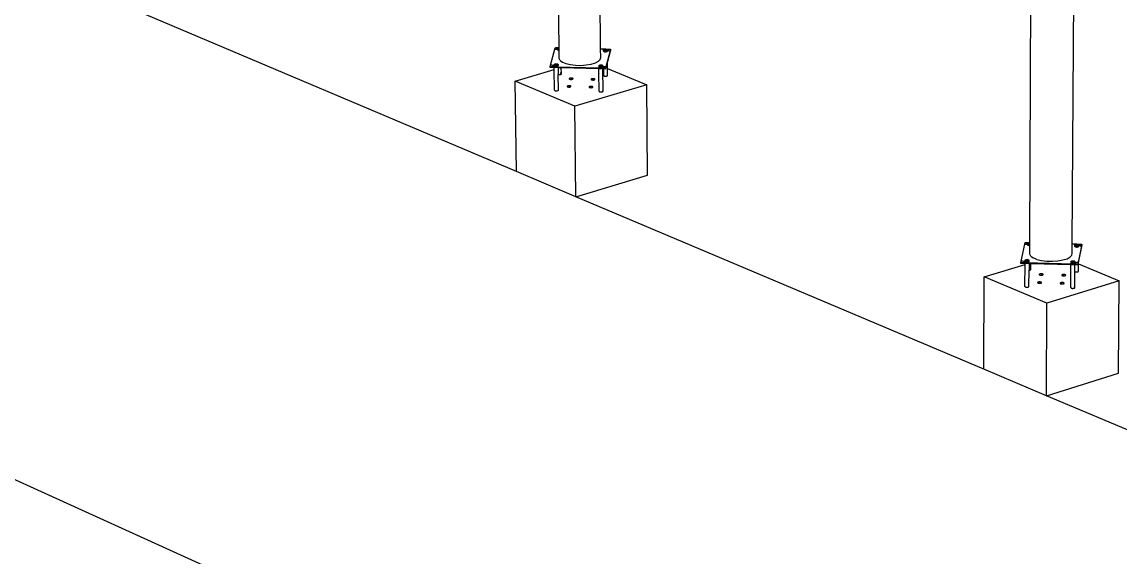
# Model space of a CAD drawing. Header units: inches. Extents: x -1925 to 2960, y -1726 to 1726.
# Drawn here: x -266.1 to 74.9, y 1279.5 to 1445.7 of the extents above; entities that cross this region are included whole.
import ezdxf

# ---------------------------------------------------------------- set-up
doc = ezdxf.new("R2010")
doc.units = ezdxf.units.IN
doc.header["$MEASUREMENT"] = 0

msp = doc.modelspace()

# ---------------------------------------------------------------- linework, layer by layer
for p, q in [((60.01, 1376.77), (62.25, 1726.03)), ((-99.32, 1437.76), (-101.79, 1672.62)), ((-86.43, 1437.36), (-88.58, 1672.09)), ((46.81, 1377.17), (48.06, 1626.5)), ((-112.58, 1399.24), (-232.94, 1450.18)), ((-101.94, 1432.29), (-100.61, 1437.22)), ((-100.61, 1437.22), (-100.47, 1437.75)), ((-100.61, 1437.22), (-100.21, 1437.23)), ((-100.47, 1437.75), (-99.61, 1437.73)), ((-100.47, 1437.75), (-99.82, 1437.48)), ((-100.21, 1437.23), (-99.86, 1437.27)), ((-99.84, 1437.24), (-99.88, 1437.19)), ((-99.86, 1437.21), (-99.88, 1437.18)), ((-99.88, 1437.18), (-99.87, 1437.12)), ((-99.87, 1437.12), (-99.83, 1437.07)), ((-99.86, 1437.58), (-99.83, 1437.63)), ((-99.86, 1437.52), (-99.86, 1437.58)), ((-99.86, 1437.27), (-99.86, 1437.58)), ((-99.81, 1437.47), (-99.86, 1437.52)), ((-99.86, 1437.27), (-99.83, 1437.27)), ((-99.86, 1437.21), (-99.86, 1437.27)), ((-99.86, 1437.18), (-99.82, 1437.24)), ((-99.85, 1437.23), (-99.86, 1437.21)), ((-99.86, 1437.18), (-99.86, 1437.21)), ((-99.85, 1437.13), (-99.86, 1437.18)), ((-99.77, 1437.28), (-99.85, 1437.23)), ((-99.81, 1437.08), (-99.85, 1437.13)), ((-99.77, 1437.29), (-99.84, 1437.24)), ((-99.83, 1437.63), (-99.76, 1437.68)), ((-99.83, 1437.27), (-99.74, 1437.29)), ((-99.83, 1437.07), (-99.74, 1437.03)), ((-99.82, 1437.24), (-99.75, 1437.28)), ((-99.73, 1437.43), (-99.81, 1437.47)), ((-99.73, 1437.04), (-99.81, 1437.08)), ((-99.73, 1437.3), (-99.77, 1437.29)), ((-99.74, 1437.29), (-99.77, 1437.28)), ((-99.76, 1437.68), (-99.65, 1437.71)), ((-99.75, 1437.28), (-99.73, 1437.29)), ((-99.74, 1437.29), (-99.73, 1437.3)), ((-99.73, 1437.3), (-99.74, 1437.29)), ((-99.74, 1437.03), (-99.63, 1436.99)), ((-99.62, 1437.39), (-99.73, 1437.43)), ((-99.73, 1437.04), (-99.62, 1437)), ((-99.65, 1437.71), (-99.61, 1437.73)), ((-99.63, 1436.99), (-99.49, 1436.96)), ((-99.49, 1437.37), (-99.62, 1437.39)), ((-99.53, 1437.36), (-99.62, 1437.34)), ((-99.62, 1437.32), (-99.5, 1437.35)), ((-99.62, 1437.33), (-99.52, 1437.35)), ((-99.53, 1437.35), (-99.62, 1437.33)), ((-99.48, 1436.98), (-99.62, 1437)), ((-99.61, 1437.73), (-99.53, 1437.74)), ((-99.6, 1437.39), (-99.53, 1437.36)), ((-99.53, 1437.74), (-99.38, 1437.76)), ((-99.45, 1437.37), (-99.53, 1437.36)), ((-99.53, 1437.36), (-99.53, 1437.36)), ((-99.53, 1437.36), (-99.51, 1437.35)), ((-99.52, 1437.35), (-99.53, 1437.35)), ((-99.52, 1437.35), (-99.51, 1437.35)), ((-99.51, 1437.35), (-99.47, 1437.36)), ((-99.51, 1437.35), (-99.5, 1437.35)), ((-99.5, 1437.35), (-99.47, 1437.36)), ((-99.45, 1437.37), (-99.49, 1437.37)), ((-99.49, 1436.96), (-99.34, 1436.95)), ((-99.33, 1436.97), (-99.48, 1436.98)), ((-99.47, 1437.36), (-99.45, 1437.37)), ((-99.47, 1437.36), (-99.42, 1437.36)), ((-99.42, 1437.36), (-99.45, 1437.37)), ((-99.34, 1437.36), (-99.42, 1437.36)), ((-99.38, 1437.76), (-99.32, 1437.76)), ((-99.31, 1437.36), (-99.34, 1437.36)), ((-99.34, 1436.95), (-99.33, 1436.97)), ((-99.33, 1436.97), (-99.31, 1437.05)), ((-99.31, 1436.97), (-99.33, 1436.97)), ((-99.33, 1436.96), (-99.31, 1436.96)), ((-99.31, 1437.36), (-99.32, 1437.76)), ((-99.31, 1437.05), (-99.31, 1437.36)), ((-99.31, 1436.97), (-99.31, 1437.05)), ((-99.28, 1434.33), (-99.31, 1436.97)), ((-86.43, 1437.36), (-84.84, 1437.32)), ((-86.4, 1434.62), (-86.43, 1437.36)), ((-85.49, 1436.68), (-85.51, 1436.65)), ((-85.49, 1437.04), (-85.46, 1437.1)), ((-85.49, 1436.99), (-85.49, 1437.04)), ((-85.49, 1436.68), (-85.49, 1437.04)), ((-85.44, 1436.94), (-85.49, 1436.99)), ((-85.47, 1436.71), (-85.49, 1436.68)), ((-85.49, 1436.65), (-85.45, 1436.7)), ((-85.49, 1436.65), (-85.49, 1436.68)), ((-85.48, 1436.6), (-85.49, 1436.65)), ((-85.44, 1436.55), (-85.48, 1436.6)), ((-85.4, 1436.75), (-85.47, 1436.71)), ((-85.46, 1437.1), (-85.39, 1437.14)), ((-85.45, 1436.7), (-85.38, 1436.75)), ((-85.36, 1436.9), (-85.44, 1436.94)), ((-85.36, 1436.5), (-85.44, 1436.55)), ((-85.29, 1436.8), (-85.4, 1436.75)), ((-85.39, 1437.14), (-85.28, 1437.18)), ((-85.38, 1436.75), (-85.28, 1436.79)), ((-85.25, 1436.86), (-85.36, 1436.9)), ((-85.24, 1436.47), (-85.36, 1436.5)), ((-85.25, 1436.81), (-85.29, 1436.8)), ((-85.28, 1437.18), (-85.16, 1437.21)), ((-85.28, 1436.79), (-85.25, 1436.8)), ((-85.11, 1436.84), (-85.25, 1436.86)), ((-85.24, 1436.47), (-85.11, 1436.44)), ((-85.16, 1437.21), (-85.01, 1437.23)), ((-85.08, 1436.83), (-85.11, 1436.84)), ((-85.11, 1436.82), (-85.04, 1436.83)), ((-85.08, 1436.83), (-85.11, 1436.83)), ((-84.96, 1436.43), (-85.11, 1436.44)), ((-85.04, 1436.83), (-85.08, 1436.83)), ((-84.97, 1436.83), (-85.04, 1436.83)), ((-85.01, 1437.23), (-84.86, 1437.23)), ((-84.81, 1436.83), (-84.97, 1436.83)), ((-84.96, 1436.43), (-84.81, 1436.44)), ((-84.96, 1436.43), (-84.81, 1436.43)), ((-84.86, 1437.23), (-84.83, 1437.23)), ((-84.84, 1437.32), (-84.83, 1437.23)), ((-84.84, 1437.32), (-83.33, 1437.28)), ((-84.83, 1437.23), (-84.71, 1437.22)), ((-84.78, 1436.83), (-84.81, 1436.83)), ((-84.46, 1436.77), (-84.81, 1436.66)), ((-84.81, 1436.43), (-84.66, 1436.45)), ((-84.66, 1436.45), (-84.81, 1436.44)), ((-84.74, 1436.84), (-84.78, 1436.83)), ((-84.78, 1436.83), (-84.71, 1436.83)), ((-83.47, 1436.75), (-84.76, 1431.81)), ((-84.7, 1436.83), (-84.74, 1436.84)), ((-84.67, 1436.84), (-84.74, 1436.84)), ((-84.71, 1437.22), (-84.58, 1437.19)), ((-84.71, 1436.83), (-84.57, 1436.8)), ((-84.56, 1436.81), (-84.7, 1436.83)), ((-84.54, 1436.87), (-84.67, 1436.84)), ((-84.54, 1436.48), (-84.66, 1436.45)), ((-84.66, 1436.45), (-84.52, 1436.48)), ((-84.58, 1437.19), (-84.47, 1437.16)), ((-84.57, 1436.8), (-84.46, 1436.77)), ((-84.45, 1436.77), (-84.56, 1436.81)), ((-84.44, 1436.91), (-84.54, 1436.87)), ((-84.43, 1436.52), (-84.54, 1436.48)), ((-84.52, 1436.48), (-84.42, 1436.52)), ((-84.47, 1437.16), (-84.38, 1437.11)), ((-84.46, 1436.77), (-84.38, 1436.72)), ((-84.45, 1436.77), (-84.46, 1436.77)), ((-84.36, 1436.73), (-84.45, 1436.77)), ((-84.43, 1436.92), (-84.44, 1436.91)), ((-84.37, 1436.96), (-84.43, 1436.92)), ((-84.43, 1436.92), (-84.33, 1436.88)), ((-84.36, 1436.57), (-84.43, 1436.52)), ((-84.42, 1436.52), (-84.34, 1436.57)), ((-84.38, 1437.11), (-84.34, 1437.06)), ((-84.38, 1436.72), (-84.34, 1436.67)), ((-84.33, 1437.01), (-84.37, 1436.96)), ((-84.33, 1436.69), (-84.36, 1436.73)), ((-84.33, 1436.62), (-84.36, 1436.57)), ((-84.34, 1437), (-83.35, 1437.29)), ((-84.34, 1437.06), (-84.33, 1437.01)), ((-84.34, 1436.67), (-84.33, 1436.62)), ((-84.34, 1436.57), (-84.31, 1436.62)), ((-84.33, 1436.88), (-84.33, 1437.01)), ((-84.33, 1436.88), (-84.2, 1436.84)), ((-84.33, 1436.69), (-84.33, 1436.88)), ((-84.32, 1436.67), (-84.33, 1436.69)), ((-84.33, 1436.62), (-84.33, 1436.69)), ((-84.31, 1436.62), (-84.32, 1436.67)), ((-83.46, 1436.56), (-84.28, 1433.44)), ((-84.2, 1436.84), (-83.85, 1436.78)), ((-83.85, 1436.78), (-83.47, 1436.75)), ((-83.38, 1437.09), (-83.47, 1436.75)), ((-83.46, 1436.56), (-83.47, 1436.75)), ((-83.33, 1437.09), (-83.46, 1436.56)), ((-83.33, 1437.28), (-83.38, 1437.09)), ((-83.38, 1437.09), (-83.33, 1437.09)), ((-83.33, 1437.09), (-83.33, 1437.28)), ((-102.08, 1431.76), (-101.94, 1432.29)), ((-102.08, 1431.76), (-100.91, 1432.1)), ((-101.55, 1432.26), (-101.94, 1432.29)), ((-101.2, 1432.19), (-101.55, 1432.26)), ((-100.91, 1432.1), (-101.2, 1432.19)), ((-100.7, 1431.98), (-100.91, 1432.1)), ((-100.77, 1432.21), (-100.81, 1432.15)), ((-100.79, 1432.18), (-100.81, 1432.15)), ((-100.81, 1432.15), (-100.8, 1432.09)), ((-100.8, 1432.09), (-100.76, 1432.04)), ((-100.79, 1432.54), (-100.76, 1432.6)), ((-100.78, 1432.49), (-100.79, 1432.54)), ((-100.79, 1432.18), (-100.79, 1432.54)), ((-100.79, 1432.15), (-100.75, 1432.2)), ((-100.77, 1432.2), (-100.79, 1432.18)), ((-100.79, 1432.15), (-100.79, 1432.18)), ((-100.78, 1432.1), (-100.79, 1432.15)), ((-100.74, 1432.44), (-100.78, 1432.49)), ((-100.74, 1432.05), (-100.78, 1432.1)), ((-100.7, 1432.26), (-100.77, 1432.21)), ((-100.7, 1432.25), (-100.77, 1432.2)), ((-100.76, 1432.6), (-100.69, 1432.64)), ((-100.76, 1432.04), (-100.67, 1431.99)), ((-100.75, 1432.2), (-100.68, 1432.25)), ((-100.66, 1432.4), (-100.74, 1432.44)), ((-100.65, 1432), (-100.74, 1432.05)), ((-100.59, 1432.3), (-100.7, 1432.26)), ((-100.59, 1432.29), (-100.7, 1432.25)), ((-100.58, 1431.85), (-100.7, 1431.98)), ((-100.69, 1432.64), (-100.58, 1432.68)), ((-100.68, 1432.25), (-100.58, 1432.29)), ((-100.67, 1431.99), (-100.56, 1431.96)), ((-100.55, 1432.36), (-100.66, 1432.4)), ((-100.54, 1431.97), (-100.65, 1432)), ((-100.46, 1432.33), (-100.59, 1432.3)), ((-100.46, 1432.32), (-100.59, 1432.29)), ((-100.58, 1432.68), (-100.45, 1432.71)), ((-100.58, 1432.29), (-100.45, 1432.32)), ((-100.56, 1431.96), (-100.42, 1431.93)), ((-100.41, 1432.34), (-100.55, 1432.36)), ((-100.41, 1431.94), (-100.54, 1431.97)), ((-100.45, 1432.33), (-100.46, 1432.33)), ((-100.45, 1432.32), (-100.46, 1432.32)), ((-100.45, 1432.71), (-100.31, 1432.73)), ((-100.41, 1432.33), (-100.45, 1432.33)), ((-100.44, 1432.32), (-100.45, 1432.32)), ((-100.41, 1432.32), (-100.44, 1432.32)), ((-100.26, 1432.33), (-100.41, 1432.34)), ((-100.31, 1432.73), (-100.16, 1432.73)), ((-100.15, 1432.33), (-100.26, 1432.33)), ((-100.26, 1431.93), (-100.21, 1432.13)), ((-100.15, 1432.33), (-100.21, 1432.13)), ((-99.76, 1432.27), (-100.21, 1432.14)), ((-99.63, 1432.11), (-100.21, 1432.13)), ((-100.16, 1432.73), (-100.01, 1432.72)), ((-100.11, 1432.33), (-100.15, 1432.33)), ((-100.07, 1432.33), (-100.11, 1432.33)), ((-99.96, 1431.95), (-100.11, 1431.94)), ((-99.97, 1432.34), (-100.07, 1432.33)), ((-100.07, 1432.33), (-100, 1432.33)), ((-100, 1432.33), (-100.03, 1432.34)), ((-100.01, 1432.72), (-99.87, 1432.7)), ((-100, 1432.33), (-99.87, 1432.3)), ((-99.86, 1432.31), (-100, 1432.33)), ((-99.84, 1432.37), (-99.97, 1432.34)), ((-99.83, 1431.98), (-99.96, 1431.95)), ((-99.96, 1431.94), (-99.82, 1431.97)), ((-99.95, 1431.95), (-99.82, 1431.98)), ((-99.87, 1432.7), (-99.76, 1432.66)), ((-99.87, 1432.3), (-99.76, 1432.27)), ((-99.74, 1432.27), (-99.86, 1432.31)), ((-99.73, 1432.41), (-99.84, 1432.37)), ((-99.73, 1432.02), (-99.83, 1431.98)), ((-99.82, 1431.98), (-99.71, 1432.02)), ((-99.82, 1431.97), (-99.72, 1432.01)), ((-99.76, 1432.66), (-99.68, 1432.62)), ((-99.76, 1432.27), (-99.68, 1432.22)), ((-99.75, 1432.27), (-99.76, 1432.27)), ((-99.74, 1432.27), (-99.75, 1432.27)), ((-99.66, 1432.23), (-99.74, 1432.27)), ((-99.66, 1432.46), (-99.73, 1432.41)), ((-99.66, 1432.07), (-99.73, 1432.02)), ((-99.72, 1432.01), (-99.64, 1432.06)), ((-99.71, 1432.02), (-99.64, 1432.07)), ((-99.68, 1432.62), (-99.63, 1432.57)), ((-99.68, 1432.22), (-99.63, 1432.17)), ((-99.63, 1432.51), (-99.66, 1432.46)), ((-99.61, 1432.17), (-99.66, 1432.23)), ((-99.63, 1432.11), (-99.66, 1432.07)), ((-99.64, 1432.06), (-99.61, 1432.11)), ((-99.64, 1432.07), (-99.61, 1432.11)), ((-99.63, 1432.57), (-99.63, 1432.51)), ((-99.63, 1432.12), (-99.63, 1432.51)), ((-99.63, 1432.17), (-99.63, 1432.12)), ((-99.63, 1432.12), (-99.63, 1432.11)), ((-99.63, 1432.11), (-99.61, 1432.11)), ((-99.6, 1432.12), (-99.61, 1432.17)), ((-99.61, 1432.11), (-99.61, 1432.12)), ((-99.61, 1432.12), (-99.6, 1432.12)), ((-98.98, 1433.75), (-99.28, 1434.33)), ((-98.98, 1433.75), (-98.26, 1433.23)), ((-98.26, 1433.23), (-97.17, 1432.79)), ((-97.17, 1432.79), (-95.78, 1432.46)), ((-95.78, 1432.46), (-94.19, 1432.27)), ((-94.19, 1432.27), (-92.51, 1432.23)), ((-92.51, 1432.23), (-90.86, 1432.34)), ((-90.86, 1432.34), (-89.33, 1432.6)), ((-89.33, 1432.6), (-88.05, 1432.99)), ((-88.05, 1432.99), (-87.1, 1433.48)), ((-87.1, 1433.48), (-86.53, 1434.04)), ((-86.92, 1432.19), (-86.89, 1432.24)), ((-86.92, 1431.8), (-86.92, 1432.19)), ((-86.91, 1432.14), (-86.92, 1432.19)), ((-86.87, 1432.09), (-86.91, 1432.14)), ((-86.89, 1432.24), (-86.82, 1432.29)), ((-86.79, 1432.04), (-86.87, 1432.09)), ((-86.82, 1432.29), (-86.71, 1432.33)), ((-86.68, 1432.01), (-86.79, 1432.04)), ((-86.71, 1432.33), (-86.58, 1432.36)), ((-86.54, 1431.98), (-86.68, 1432.01)), ((-86.68, 1431.94), (-86.58, 1431.97)), ((-86.59, 1431.97), (-86.68, 1431.95)), ((-86.58, 1431.97), (-86.59, 1431.97)), ((-86.58, 1432.36), (-86.44, 1432.38)), ((-86.54, 1431.98), (-86.58, 1431.97)), ((-86.57, 1431.97), (-86.58, 1431.97)), ((-86.54, 1431.97), (-86.57, 1431.97)), ((-86.48, 1431.98), (-86.54, 1431.98)), ((-86.53, 1434.04), (-86.4, 1434.62)), ((-86.44, 1431.99), (-86.52, 1431.98)), ((-86.44, 1431.98), (-86.48, 1431.98)), ((-86.39, 1431.97), (-86.48, 1431.98)), ((-86.44, 1432.38), (-86.29, 1432.38)), ((-86.44, 1431.98), (-86.28, 1431.99)), ((-86.28, 1431.99), (-86.44, 1431.99)), ((-86.24, 1431.97), (-86.39, 1431.97)), ((-86.29, 1432.38), (-86.14, 1432.37)), ((-86.14, 1431.99), (-86.29, 1432)), ((-86.2, 1431.98), (-86.28, 1431.99)), ((-86.16, 1431.98), (-86.28, 1431.99)), ((-86.2, 1431.98), (-86.24, 1431.97)), ((-86.13, 1431.99), (-86.2, 1431.98)), ((-86.14, 1432.37), (-86, 1432.34)), ((-86.13, 1431.99), (-86.14, 1431.99)), ((-86.1, 1431.99), (-86.13, 1431.99)), ((-85.97, 1432.02), (-86.1, 1431.99)), ((-86, 1432.34), (-85.89, 1432.31)), ((-85.86, 1432.06), (-85.97, 1432.02)), ((-85.88, 1431.93), (-85.97, 1431.95)), ((-85.89, 1432.31), (-85.81, 1432.26)), ((-85.79, 1432.11), (-85.86, 1432.06)), ((-85.81, 1432.26), (-85.76, 1432.21)), ((-85.76, 1432.16), (-85.79, 1432.11)), ((-85.76, 1432.21), (-85.76, 1432.16)), ((-85.76, 1431.83), (-85.76, 1432.16)), ((-84.28, 1433.44), (-84.76, 1431.62)), ((-84.26, 1431.28), (-84.28, 1433.44)), ((-112.91, 1427.34), (-100.8, 1430.91)), ((-100.56, 1431.71), (-102.08, 1431.76)), ((-102.08, 1431.57), (-102.08, 1431.76)), ((-100.8, 1431.53), (-102.08, 1431.57)), ((-100.56, 1431.52), (-100.8, 1431.53)), ((-100.8, 1430.91), (-100.8, 1431.53)), ((-100.8, 1430.91), (-100.79, 1430.92)), ((-100.73, 1424.54), (-100.8, 1430.91)), ((-100.56, 1431.71), (-100.58, 1431.85)), ((-100.56, 1431.52), (-100.56, 1431.71)), ((-86.41, 1431.32), (-100.56, 1431.71)), ((-99.6, 1431.5), (-100.56, 1431.52)), ((-100.42, 1431.93), (-100.26, 1431.92)), ((-100.41, 1431.94), (-100.26, 1431.93)), ((-100.11, 1431.94), (-100.26, 1431.93)), ((-100.26, 1431.93), (-100.1, 1431.93)), ((-100.26, 1431.92), (-100.11, 1431.92)), ((-100.11, 1431.92), (-99.96, 1431.94)), ((-100.1, 1431.93), (-99.95, 1431.95)), ((-98.89, 1431.48), (-99.6, 1431.5)), ((-99.6, 1431.5), (-99.58, 1429.41)), ((-99.58, 1429.41), (-99.55, 1429.4)), ((-99.53, 1424.51), (-99.58, 1429.41)), ((-99.55, 1429.4), (-99.41, 1429.37)), ((-99.41, 1429.37), (-99.26, 1429.36)), ((-99.26, 1429.36), (-99.1, 1429.37)), ((-99.1, 1429.37), (-98.95, 1429.38)), ((-98.97, 1431.45), (-98.89, 1431.48)), ((-98.85, 1429.75), (-98.95, 1429.76)), ((-98.95, 1429.38), (-98.82, 1429.41)), ((-98.62, 1431.47), (-98.89, 1431.48)), ((-98.82, 1429.74), (-98.85, 1429.75)), ((-98.82, 1429.41), (-98.71, 1429.45)), ((-98.71, 1429.45), (-98.64, 1429.5)), ((-98.64, 1429.5), (-98.6, 1429.56)), ((-98.6, 1429.56), (-98.62, 1431.47)), ((-86.94, 1431.15), (-98.62, 1431.47)), ((-86.95, 1431.81), (-86.94, 1431.75)), ((-86.91, 1431.84), (-86.94, 1431.8)), ((-86.94, 1431.75), (-86.89, 1431.7)), ((-86.93, 1429.85), (-86.94, 1431.15)), ((-86.41, 1431.13), (-86.94, 1431.15)), ((-86.92, 1429.86), (-86.93, 1429.85)), ((-86.88, 1424.2), (-86.93, 1429.85)), ((-86.92, 1431.8), (-86.91, 1431.81)), ((-86.91, 1431.75), (-86.92, 1431.8)), ((-86.87, 1431.69), (-86.91, 1431.75)), ((-86.89, 1431.7), (-86.81, 1431.65)), ((-86.87, 1431.86), (-86.81, 1431.9)), ((-86.83, 1431.9), (-86.87, 1431.88)), ((-86.78, 1431.65), (-86.87, 1431.69)), ((-86.79, 1431.92), (-86.83, 1431.9)), ((-86.81, 1431.9), (-86.79, 1431.91)), ((-86.81, 1431.65), (-86.69, 1431.62)), ((-86.78, 1431.65), (-86.67, 1431.61)), ((-86.69, 1431.62), (-86.55, 1431.59)), ((-86.54, 1431.59), (-86.67, 1431.61)), ((-86.55, 1431.59), (-86.4, 1431.58)), ((-86.54, 1431.59), (-86.39, 1431.58)), ((-86.32, 1431.46), (-86.41, 1431.32)), ((-86.41, 1431.13), (-86.41, 1431.32)), ((-84.9, 1431.28), (-86.41, 1431.32)), ((-85.74, 1431.12), (-86.41, 1431.13)), ((-86.4, 1431.58), (-86.39, 1431.58)), ((-86.39, 1431.58), (-86.24, 1431.58)), ((-86.39, 1431.57), (-86.23, 1431.57)), ((-86.14, 1431.58), (-86.32, 1431.46)), ((-86.11, 1431.6), (-86.24, 1431.58)), ((-86.23, 1431.57), (-86.08, 1431.59)), ((-86.11, 1431.6), (-86.14, 1431.58)), ((-86.11, 1431.6), (-86.09, 1431.6)), ((-86.09, 1431.6), (-85.96, 1431.63)), ((-86.08, 1431.59), (-85.95, 1431.62)), ((-85.87, 1431.92), (-85.97, 1431.95)), ((-85.97, 1431.94), (-85.89, 1431.91)), ((-85.89, 1431.91), (-85.97, 1431.89)), ((-85.76, 1431.76), (-85.96, 1431.76)), ((-85.87, 1431.69), (-85.96, 1431.65)), ((-85.86, 1431.67), (-85.96, 1431.63)), ((-85.95, 1431.62), (-85.84, 1431.66)), ((-85.88, 1431.92), (-85.89, 1431.91)), ((-85.89, 1431.91), (-85.81, 1431.87)), ((-85.8, 1431.88), (-85.88, 1431.93)), ((-85.87, 1431.92), (-85.88, 1431.92)), ((-85.79, 1431.88), (-85.87, 1431.92)), ((-85.81, 1431.7), (-85.87, 1431.69)), ((-85.84, 1431.68), (-85.87, 1431.69)), ((-85.86, 1431.67), (-85.81, 1431.7)), ((-85.86, 1431.67), (-85.85, 1431.67)), ((-85.85, 1431.67), (-85.8, 1431.7)), ((-85.84, 1431.68), (-85.84, 1431.68)), ((-85.83, 1431.67), (-85.84, 1431.68)), ((-85.84, 1431.66), (-85.83, 1431.67)), ((-85.83, 1431.67), (-85.77, 1431.71)), ((-84.9, 1431.28), (-85.83, 1431.67)), ((-85.81, 1431.87), (-85.76, 1431.82)), ((-85.79, 1431.71), (-85.81, 1431.7)), ((-85.8, 1431.7), (-85.81, 1431.7)), ((-85.8, 1431.88), (-85.76, 1431.83)), ((-85.53, 1431.76), (-85.8, 1431.7)), ((-85.8, 1431.7), (-85.78, 1431.72)), ((-85.79, 1431.87), (-85.79, 1431.88)), ((-85.74, 1431.82), (-85.79, 1431.87)), ((-85.76, 1431.76), (-85.79, 1431.71)), ((-85.78, 1431.72), (-85.74, 1431.77)), ((-85.77, 1431.71), (-85.74, 1431.76)), ((-85.75, 1431.83), (-85.76, 1431.83)), ((-85.76, 1431.77), (-85.76, 1431.83)), ((-85.76, 1431.82), (-85.76, 1431.77)), ((-85.76, 1431.77), (-85.76, 1431.76)), ((-85.74, 1431.77), (-85.75, 1431.83)), ((-85.73, 1431.77), (-85.74, 1431.82)), ((-85.74, 1431.76), (-85.73, 1431.77)), ((-85.74, 1431.76), (-85.74, 1431.76)), ((-85.67, 1424.17), (-85.74, 1431.12)), ((-85.46, 1431.11), (-85.74, 1431.12)), ((-85.16, 1431.81), (-85.53, 1431.76)), ((-85.44, 1429.06), (-85.46, 1431.11)), ((-84.9, 1431.09), (-85.46, 1431.11)), ((-85.43, 1429.07), (-85.44, 1429.06)), ((-85.44, 1429.06), (-85.43, 1429.01)), ((-85.39, 1428.95), (-85.43, 1429.01)), ((-85.39, 1428.95), (-85.3, 1428.91)), ((-85.3, 1428.91), (-85.19, 1428.87)), ((-85.19, 1428.87), (-85.05, 1428.85)), ((-84.76, 1431.81), (-85.16, 1431.81)), ((-85.05, 1428.85), (-84.9, 1428.84)), ((-84.76, 1431.81), (-84.9, 1431.28)), ((-84.76, 1431.62), (-84.9, 1431.09)), ((-84.9, 1431.09), (-84.9, 1431.28)), ((-84.9, 1428.84), (-84.74, 1428.84)), ((-84.76, 1431.62), (-84.76, 1431.81)), ((-84.74, 1428.84), (-84.59, 1428.86)), ((-84.59, 1428.86), (-84.46, 1428.89)), ((-84.46, 1428.89), (-84.35, 1428.93)), ((-84.35, 1428.93), (-84.28, 1428.98)), ((-84.28, 1428.98), (-84.24, 1429.03)), ((-84.26, 1431.28), (-72.08, 1426.22)), ((-84.24, 1429.03), (-84.26, 1431.28)), ((-112.58, 1399.24), (-112.91, 1427.34)), ((-94.4, 1419.6), (-112.91, 1427.34)), ((-96.79, 1425.75), (-96.82, 1425.7)), ((-96.82, 1425.7), (-96.82, 1425.64)), ((-96.82, 1425.64), (-96.77, 1425.59)), ((-96.71, 1425.8), (-96.79, 1425.75)), ((-96.77, 1425.59), (-96.69, 1425.54)), ((-96.61, 1425.84), (-96.71, 1425.8)), ((-96.69, 1425.54), (-96.57, 1425.51)), ((-96.47, 1425.87), (-96.61, 1425.84)), ((-96.57, 1425.51), (-96.43, 1425.48)), ((-96.32, 1425.89), (-96.47, 1425.87)), ((-96.43, 1425.48), (-96.28, 1425.47)), ((-96.17, 1425.89), (-96.32, 1425.89)), ((-96.28, 1425.47), (-96.12, 1425.47)), ((-96.22, 1425.68), (-95.76, 1425.82)), ((-96.15, 1428.14), (-96.19, 1428.08)), ((-96.19, 1428.08), (-96.18, 1428.03)), ((-96.18, 1428.03), (-96.13, 1427.98)), ((-96.01, 1425.88), (-96.17, 1425.89)), ((-96.08, 1428.19), (-96.15, 1428.14)), ((-96.13, 1427.98), (-96.05, 1427.93)), ((-96.12, 1425.47), (-95.97, 1425.49)), ((-95.97, 1428.23), (-96.08, 1428.19)), ((-96.05, 1427.93), (-95.94, 1427.89)), ((-95.87, 1425.86), (-96.01, 1425.88)), ((-95.84, 1428.26), (-95.97, 1428.23)), ((-95.97, 1425.49), (-95.84, 1425.52)), ((-95.94, 1427.89), (-95.8, 1427.87)), ((-95.76, 1425.82), (-95.87, 1425.86)), ((-95.69, 1428.27), (-95.84, 1428.26)), ((-95.84, 1425.52), (-95.73, 1425.56)), ((-95.8, 1427.87), (-95.64, 1427.86)), ((-95.67, 1425.77), (-95.76, 1425.82)), ((-95.73, 1425.56), (-95.66, 1425.61)), ((-95.53, 1428.28), (-95.69, 1428.27)), ((-95.63, 1425.72), (-95.67, 1425.77)), ((-95.66, 1425.61), (-95.62, 1425.67)), ((-95.64, 1427.86), (-95.49, 1427.86)), ((-95.62, 1425.67), (-95.63, 1425.72)), ((-95.59, 1428.07), (-95.2, 1427.91)), ((-95.38, 1428.27), (-95.53, 1428.28)), ((-95.49, 1427.86), (-95.34, 1427.88)), ((-95.24, 1428.24), (-95.38, 1428.27)), ((-95.34, 1427.88), (-95.2, 1427.91)), ((-95.12, 1428.2), (-95.24, 1428.24)), ((-95.2, 1427.91), (-95.1, 1427.95)), ((-95.04, 1428.16), (-95.12, 1428.2)), ((-95.1, 1427.95), (-95.02, 1428)), ((-94.99, 1428.11), (-95.04, 1428.16)), ((-95.02, 1428), (-94.99, 1428.05)), ((-94.99, 1428.05), (-94.99, 1428.11)), ((-72.08, 1426.22), (-94.4, 1419.6)), ((-89.98, 1425.56), (-90.01, 1425.51)), ((-90.01, 1425.51), (-90.01, 1425.46)), ((-90.01, 1425.46), (-89.96, 1425.4)), ((-89.9, 1425.61), (-89.98, 1425.56)), ((-89.96, 1425.4), (-89.88, 1425.36)), ((-89.8, 1425.65), (-89.9, 1425.61)), ((-89.88, 1425.36), (-89.76, 1425.32)), ((-89.66, 1425.68), (-89.8, 1425.65)), ((-89.8, 1425.65), (-89.41, 1425.49)), ((-89.76, 1425.32), (-89.62, 1425.3)), ((-89.51, 1425.7), (-89.66, 1425.68)), ((-89.62, 1425.3), (-89.47, 1425.28)), ((-89.36, 1425.7), (-89.51, 1425.7)), ((-89.47, 1425.28), (-89.31, 1425.29)), ((-89.35, 1427.95), (-89.38, 1427.9)), ((-89.38, 1427.9), (-89.38, 1427.84)), ((-89.38, 1427.84), (-89.33, 1427.79)), ((-89.2, 1425.69), (-89.36, 1425.7)), ((-89.28, 1428), (-89.35, 1427.95)), ((-89.33, 1427.79), (-89.25, 1427.74)), ((-89.31, 1425.29), (-89.16, 1425.3)), ((-89.17, 1428.04), (-89.28, 1428)), ((-89.25, 1427.74), (-88.79, 1427.88)), ((-89.25, 1427.74), (-89.13, 1427.71)), ((-89.06, 1425.67), (-89.2, 1425.69)), ((-89.04, 1428.07), (-89.17, 1428.04)), ((-89.16, 1425.3), (-89.03, 1425.33)), ((-89.13, 1427.71), (-88.99, 1427.68)), ((-88.95, 1425.63), (-89.06, 1425.67)), ((-88.89, 1428.09), (-89.04, 1428.07)), ((-89.03, 1425.33), (-88.92, 1425.37)), ((-88.99, 1427.68), (-88.84, 1427.67)), ((-88.86, 1425.59), (-88.95, 1425.63)), ((-88.92, 1425.37), (-88.85, 1425.42)), ((-88.73, 1428.09), (-88.89, 1428.09)), ((-88.82, 1425.53), (-88.86, 1425.59)), ((-88.85, 1425.42), (-88.81, 1425.48)), ((-88.84, 1427.67), (-88.68, 1427.67)), ((-88.81, 1425.48), (-88.82, 1425.53)), ((-88.58, 1428.08), (-88.73, 1428.09)), ((-88.68, 1427.67), (-88.53, 1427.69)), ((-88.44, 1428.05), (-88.58, 1428.08)), ((-88.53, 1427.69), (-88.4, 1427.72)), ((-88.32, 1428.02), (-88.44, 1428.05)), ((-88.4, 1427.72), (-88.29, 1427.76)), ((-88.24, 1427.97), (-88.32, 1428.02)), ((-88.29, 1427.76), (-88.22, 1427.81)), ((-88.19, 1427.92), (-88.24, 1427.97)), ((-88.22, 1427.81), (-88.19, 1427.86)), ((-88.19, 1427.86), (-88.19, 1427.92)), ((-71.87, 1398.11), (-72.08, 1426.22)), ((-100.72, 1424.55), (-100.73, 1424.54)), ((-100.73, 1424.54), (-100.72, 1424.49)), ((-100.67, 1424.44), (-100.72, 1424.49)), ((-100.67, 1424.44), (-100.59, 1424.39)), ((-100.59, 1424.39), (-100.48, 1424.35)), ((-100.48, 1424.35), (-100.34, 1424.33)), ((-100.34, 1424.33), (-100.18, 1424.32)), ((-100.18, 1424.32), (-100.03, 1424.32)), ((-100.03, 1424.32), (-99.88, 1424.34)), ((-99.88, 1424.34), (-99.74, 1424.37)), ((-99.74, 1424.37), (-99.63, 1424.41)), ((-99.63, 1424.41), (-99.56, 1424.46)), ((-99.56, 1424.46), (-99.53, 1424.51)), ((-86.87, 1424.21), (-86.88, 1424.2)), ((-86.88, 1424.2), (-86.87, 1424.15)), ((-86.82, 1424.1), (-86.87, 1424.15)), ((-86.82, 1424.1), (-86.74, 1424.05)), ((-86.74, 1424.05), (-86.62, 1424.01)), ((-86.62, 1424.01), (-86.48, 1423.99)), ((-86.48, 1423.99), (-86.33, 1423.98)), ((-86.33, 1423.98), (-86.17, 1423.98)), ((-86.17, 1423.98), (-86.02, 1424)), ((-86.02, 1424), (-85.89, 1424.03)), ((-85.89, 1424.03), (-85.84, 1424.05)), ((-85.84, 1424.05), (-85.78, 1424.07)), ((-85.73, 1424.28), (-85.78, 1424.31)), ((-85.78, 1424.07), (-85.71, 1424.12)), ((-85.71, 1424.26), (-85.73, 1424.28)), ((-85.71, 1424.12), (-85.67, 1424.17)), ((-94.12, 1391.43), (-94.4, 1419.6)), ((-111.94, 1232.59), (-488.47, 1403.2)), ((-94.12, 1391.43), (-112.58, 1399.24)), ((-94.12, 1391.43), (-71.87, 1398.11)), ((32.55, 1337.83), (-94.12, 1391.43)), ((44.2, 1371.43), (45.25, 1376.63)), ((45.25, 1376.63), (45.36, 1377.18)), ((45.25, 1376.63), (45.65, 1376.64)), ((45.36, 1377.18), (46.32, 1377.16)), ((45.36, 1377.18), (46.07, 1376.89)), ((45.65, 1376.64), (46.02, 1376.68)), ((46.03, 1376.65), (46, 1376.59)), ((46.02, 1376.62), (46, 1376.58)), ((46, 1376.58), (46.01, 1376.53)), ((46.01, 1376.53), (46.06, 1376.47)), ((46.02, 1376.99), (46.05, 1377.04)), ((46.03, 1376.93), (46.02, 1376.99)), ((46.02, 1376.68), (46.02, 1376.99)), ((46.02, 1376.68), (46.04, 1376.68)), ((46.02, 1376.62), (46.02, 1376.68)), ((46.02, 1376.59), (46.05, 1376.64)), ((46.03, 1376.64), (46.02, 1376.62)), ((46.02, 1376.59), (46.02, 1376.62)), ((46.03, 1376.53), (46.02, 1376.59)), ((46.08, 1376.88), (46.03, 1376.93)), ((46.1, 1376.7), (46.03, 1376.65)), ((46.1, 1376.69), (46.03, 1376.64)), ((46.08, 1376.48), (46.03, 1376.53)), ((46.04, 1376.68), (46.13, 1376.7)), ((46.05, 1377.04), (46.12, 1377.09)), ((46.05, 1376.64), (46.12, 1376.69)), ((46.06, 1376.47), (46.15, 1376.42)), ((46.17, 1376.83), (46.08, 1376.88)), ((46.16, 1376.43), (46.08, 1376.48)), ((46.17, 1376.72), (46.1, 1376.7)), ((46.13, 1376.7), (46.1, 1376.69)), ((46.12, 1377.09), (46.23, 1377.14)), ((46.12, 1376.69), (46.17, 1376.71)), ((46.17, 1376.72), (46.13, 1376.7)), ((46.13, 1376.7), (46.17, 1376.71)), ((46.15, 1376.42), (46.27, 1376.38)), ((46.16, 1376.43), (46.28, 1376.4)), ((46.28, 1376.8), (46.17, 1376.83)), ((46.23, 1377.14), (46.32, 1377.16)), ((46.27, 1376.38), (46.41, 1376.36)), ((46.41, 1376.77), (46.28, 1376.8)), ((46.28, 1376.75), (46.35, 1376.77)), ((46.34, 1376.77), (46.28, 1376.75)), ((46.35, 1376.77), (46.28, 1376.76)), ((46.28, 1376.74), (46.38, 1376.76)), ((46.42, 1376.37), (46.28, 1376.4)), ((46.3, 1376.79), (46.35, 1376.77)), ((46.32, 1377.16), (46.36, 1377.17)), ((46.35, 1376.77), (46.34, 1376.77)), ((46.39, 1376.78), (46.35, 1376.77)), ((46.35, 1376.77), (46.36, 1376.77)), ((46.35, 1376.77), (46.35, 1376.77)), ((46.35, 1376.77), (46.36, 1376.77)), ((46.36, 1377.17), (46.5, 1377.18)), ((46.36, 1376.77), (46.41, 1376.77)), ((46.36, 1376.77), (46.37, 1376.76)), ((46.38, 1376.76), (46.41, 1376.77)), ((46.41, 1376.77), (46.41, 1376.77)), ((46.41, 1376.77), (46.42, 1376.77)), ((46.41, 1376.36), (46.57, 1376.35)), ((46.57, 1376.76), (46.42, 1376.77)), ((46.57, 1376.36), (46.42, 1376.37)), ((46.5, 1377.18), (46.66, 1377.19)), ((46.73, 1376.76), (46.57, 1376.76)), ((46.57, 1376.36), (46.61, 1376.57)), ((46.73, 1376.36), (46.57, 1376.36)), ((46.57, 1376.35), (46.57, 1376.36)), ((46.57, 1376.35), (46.73, 1376.36)), ((46.61, 1376.57), (46.81, 1376.56)), ((46.81, 1376.63), (46.62, 1376.57)), ((46.66, 1377.19), (46.81, 1377.17)), ((46.81, 1376.77), (46.73, 1376.76)), ((46.81, 1376.37), (46.73, 1376.36)), ((46.73, 1376.36), (46.81, 1376.36)), ((46.8, 1373.58), (46.81, 1376.37)), ((46.81, 1377.17), (46.81, 1377.17)), ((46.81, 1376.77), (46.81, 1377.17)), ((46.81, 1376.56), (46.81, 1376.77)), ((46.81, 1376.37), (46.81, 1376.56)), ((60, 1373.89), (60.01, 1376.77)), ((60.01, 1376.77), (61.42, 1376.73)), ((60.8, 1376.07), (60.78, 1376.03)), ((60.8, 1376.43), (60.83, 1376.48)), ((60.81, 1376.37), (60.8, 1376.43)), ((60.8, 1376.07), (60.8, 1376.43)), ((60.81, 1376.09), (60.8, 1376.07)), ((60.8, 1376.03), (60.83, 1376.08)), ((60.8, 1376.03), (60.8, 1376.07)), ((60.81, 1375.97), (60.8, 1376.03)), ((60.86, 1376.32), (60.81, 1376.37)), ((60.88, 1376.14), (60.81, 1376.09)), ((60.86, 1375.92), (60.81, 1375.97)), ((60.83, 1376.48), (60.9, 1376.53)), ((60.83, 1376.08), (60.9, 1376.13)), ((60.95, 1376.27), (60.86, 1376.32)), ((60.95, 1375.87), (60.86, 1375.92)), ((60.99, 1376.18), (60.88, 1376.14)), ((60.9, 1376.53), (61.01, 1376.57)), ((60.9, 1376.13), (61, 1376.17)), ((61.07, 1376.24), (60.95, 1376.27)), ((61.06, 1375.84), (60.95, 1375.87)), ((61.07, 1376.2), (60.99, 1376.18)), ((61, 1376.17), (61.07, 1376.19)), ((61.01, 1376.57), (61.14, 1376.6)), ((61.06, 1375.84), (61.2, 1375.81)), ((61.2, 1376.21), (61.07, 1376.24)), ((61.14, 1376.6), (61.28, 1376.62)), ((61.36, 1376.2), (61.2, 1376.21)), ((61.36, 1375.8), (61.2, 1375.81)), ((61.28, 1376.62), (61.44, 1376.62)), ((61.35, 1375.79), (61.51, 1375.79)), ((61.51, 1376.2), (61.36, 1376.2)), ((61.36, 1375.8), (61.51, 1375.8)), ((61.42, 1376.73), (61.44, 1376.62)), ((61.42, 1376.73), (62.98, 1376.69)), ((61.44, 1376.62), (61.44, 1376.62)), ((61.44, 1376.62), (61.59, 1376.61)), ((61.6, 1376.21), (61.51, 1376.2)), ((61.85, 1376.15), (61.51, 1376.05)), ((61.66, 1375.82), (61.51, 1375.8)), ((61.51, 1375.79), (61.67, 1375.81)), ((61.59, 1376.61), (61.73, 1376.59)), ((61.6, 1376.21), (61.73, 1376.19)), ((61.63, 1376.21), (61.6, 1376.21)), ((61.66, 1376.22), (61.63, 1376.21)), ((61.74, 1376.19), (61.63, 1376.21)), ((61.79, 1376.25), (61.66, 1376.22)), ((61.79, 1375.85), (61.66, 1375.82)), ((61.67, 1375.81), (61.8, 1375.84)), ((61.73, 1376.59), (61.85, 1376.55)), ((61.73, 1376.19), (61.85, 1376.15)), ((61.86, 1376.16), (61.74, 1376.19)), ((61.89, 1376.29), (61.79, 1376.25)), ((61.89, 1375.89), (61.79, 1375.85)), ((61.8, 1375.84), (61.91, 1375.89)), ((61.85, 1376.55), (61.94, 1376.5)), ((61.86, 1376.16), (61.85, 1376.15)), ((61.85, 1376.15), (61.93, 1376.1)), ((61.95, 1376.11), (61.86, 1376.16)), ((62.87, 1376.13), (61.86, 1370.93)), ((61.9, 1376.3), (61.89, 1376.29)), ((61.96, 1375.94), (61.89, 1375.89)), ((61.96, 1376.34), (61.9, 1376.3)), ((61.9, 1376.3), (61.99, 1376.27)), ((61.91, 1375.89), (61.98, 1375.94)), ((61.93, 1376.1), (61.98, 1376.05)), ((61.94, 1376.5), (61.99, 1376.45)), ((61.99, 1376.06), (61.95, 1376.11)), ((61.99, 1376.39), (61.96, 1376.34)), ((61.99, 1375.99), (61.96, 1375.94)), ((61.98, 1376.05), (61.99, 1375.99)), ((61.98, 1375.94), (62.01, 1375.99)), ((62.87, 1375.94), (61.98, 1371.36)), ((61.99, 1376.4), (62.95, 1376.7)), ((61.99, 1376.45), (61.99, 1376.39)), ((61.99, 1376.27), (61.99, 1376.39)), ((61.99, 1376.27), (62.11, 1376.23)), ((61.99, 1376.06), (61.99, 1376.27)), ((62, 1376.05), (61.99, 1376.06)), ((61.99, 1375.99), (61.99, 1376.06)), ((62.01, 1375.99), (62, 1376.05)), ((62.11, 1376.23), (62.47, 1376.16)), ((62.47, 1376.16), (62.87, 1376.13)), ((62.98, 1376.5), (62.87, 1375.94)), ((62.94, 1376.5), (62.87, 1376.13)), ((62.87, 1375.94), (62.87, 1376.13)), ((62.98, 1376.69), (62.94, 1376.5)), ((62.94, 1376.5), (62.98, 1376.5)), ((62.98, 1376.5), (62.98, 1376.69)), ((44.09, 1370.87), (44.2, 1371.43)), ((44.09, 1370.87), (45.27, 1371.23)), ((45.65, 1370.83), (44.09, 1370.87)), ((44.09, 1370.68), (44.09, 1370.87)), ((45.37, 1370.64), (44.09, 1370.68)), ((44.6, 1371.4), (44.2, 1371.43)), ((44.97, 1371.33), (44.6, 1371.4)), ((45.27, 1371.24), (44.97, 1371.33)), ((45.5, 1371.11), (45.27, 1371.24)), ((45.4, 1371.35), (45.37, 1371.29)), ((45.39, 1371.32), (45.37, 1371.28)), ((45.37, 1371.28), (45.38, 1371.23)), ((45.65, 1370.63), (45.37, 1370.64)), ((45.37, 1370.4), (45.37, 1370.64)), ((45.38, 1371.23), (45.43, 1371.17)), ((45.39, 1371.32), (45.4, 1371.69)), ((45.39, 1371.29), (45.42, 1371.34)), ((45.4, 1371.34), (45.39, 1371.32)), ((45.39, 1371.29), (45.39, 1371.32)), ((45.4, 1371.23), (45.39, 1371.29)), ((45.4, 1371.69), (45.43, 1371.74)), ((45.4, 1371.63), (45.4, 1371.69)), ((45.45, 1371.58), (45.4, 1371.63)), ((45.48, 1371.4), (45.4, 1371.35)), ((45.48, 1371.39), (45.4, 1371.34)), ((45.45, 1371.18), (45.4, 1371.23)), ((45.42, 1371.34), (45.49, 1371.39)), ((45.43, 1371.74), (45.5, 1371.79)), ((45.43, 1371.17), (45.52, 1371.12)), ((45.54, 1371.53), (45.45, 1371.58)), ((45.54, 1371.13), (45.45, 1371.18)), ((45.58, 1371.44), (45.48, 1371.4)), ((45.58, 1371.43), (45.48, 1371.39)), ((45.49, 1371.39), (45.6, 1371.44)), ((45.5, 1371.79), (45.6, 1371.84)), ((45.63, 1370.97), (45.5, 1371.11)), ((45.52, 1371.12), (45.64, 1371.08)), ((45.66, 1371.5), (45.54, 1371.53)), ((45.65, 1371.1), (45.54, 1371.13)), ((45.72, 1371.47), (45.58, 1371.43)), ((45.72, 1371.47), (45.58, 1371.44)), ((45.6, 1371.84), (45.73, 1371.87)), ((45.6, 1371.44), (45.73, 1371.47)), ((45.65, 1370.83), (45.63, 1370.97)), ((45.64, 1371.08), (45.79, 1371.06)), ((45.79, 1371.07), (45.65, 1371.1)), ((45.65, 1370.63), (45.65, 1370.83)), ((60.2, 1370.42), (45.65, 1370.83)), ((46.6, 1370.61), (45.65, 1370.63)), ((45.78, 1371.47), (45.66, 1371.5)), ((45.76, 1371.48), (45.72, 1371.47)), ((45.73, 1371.47), (45.72, 1371.47)), ((45.72, 1371.47), (45.72, 1371.47)), ((45.73, 1371.87), (45.88, 1371.88)), ((45.74, 1371.47), (45.73, 1371.47)), ((45.78, 1371.47), (45.74, 1371.47)), ((45.8, 1371.47), (45.78, 1371.47)), ((45.79, 1371.07), (45.95, 1371.06)), ((45.79, 1371.06), (45.94, 1371.04)), ((45.95, 1371.46), (45.8, 1371.47)), ((45.88, 1371.88), (46.03, 1371.89)), ((45.94, 1371.04), (46.11, 1371.05)), ((46.03, 1371.46), (45.95, 1371.46)), ((45.95, 1371.06), (45.99, 1371.27)), ((46.1, 1371.06), (45.95, 1371.06)), ((45.95, 1371.05), (46.11, 1371.05)), ((46.03, 1371.46), (45.99, 1371.27)), ((46.44, 1371.41), (45.99, 1371.27)), ((46.58, 1371.25), (45.99, 1371.27)), ((46.03, 1371.89), (46.19, 1371.88)), ((46.11, 1371.46), (46.03, 1371.46)), ((46.25, 1371.08), (46.1, 1371.06)), ((46.2, 1371.47), (46.11, 1371.46)), ((46.11, 1371.05), (46.26, 1371.07)), ((46.11, 1371.05), (46.26, 1371.07)), ((46.19, 1371.88), (46.33, 1371.85)), ((46.25, 1371.48), (46.2, 1371.47)), ((46.2, 1371.47), (46.33, 1371.45)), ((46.34, 1371.46), (46.23, 1371.48)), ((46.38, 1371.51), (46.25, 1371.48)), ((46.38, 1371.11), (46.25, 1371.08)), ((46.26, 1371.07), (46.39, 1371.1)), ((46.26, 1371.07), (46.4, 1371.1)), ((46.33, 1371.85), (46.44, 1371.81)), ((46.33, 1371.45), (46.44, 1371.41)), ((46.46, 1371.42), (46.34, 1371.46)), ((46.49, 1371.55), (46.38, 1371.51)), ((46.49, 1371.15), (46.38, 1371.11)), ((46.39, 1371.1), (46.5, 1371.14)), ((46.4, 1371.1), (46.5, 1371.15)), ((46.44, 1371.81), (46.53, 1371.77)), ((46.44, 1371.41), (46.53, 1371.37)), ((46.45, 1371.41), (46.44, 1371.41)), ((46.46, 1371.42), (46.45, 1371.41)), ((46.55, 1371.37), (46.46, 1371.42)), ((46.56, 1371.6), (46.49, 1371.55)), ((46.56, 1371.2), (46.49, 1371.15)), ((46.5, 1371.15), (46.58, 1371.2)), ((46.5, 1371.14), (46.57, 1371.19)), ((46.53, 1371.77), (46.58, 1371.71)), ((46.53, 1371.37), (46.58, 1371.31)), ((46.6, 1371.31), (46.55, 1371.37)), ((46.59, 1371.66), (46.56, 1371.6)), ((46.58, 1371.25), (46.56, 1371.2)), ((46.57, 1371.19), (46.61, 1371.25)), ((46.58, 1371.71), (46.59, 1371.66)), ((46.58, 1371.31), (46.59, 1371.26)), ((46.59, 1371.26), (46.58, 1371.25)), ((46.58, 1371.25), (46.61, 1371.25)), ((46.58, 1371.2), (46.6, 1371.25)), ((46.59, 1371.26), (46.59, 1371.66)), ((46.6, 1370.61), (46.59, 1368.61)), ((46.61, 1371.26), (46.6, 1371.31)), ((46.6, 1371.25), (46.61, 1371.25)), ((47.2, 1370.59), (46.6, 1370.61)), ((46.61, 1371.25), (46.61, 1371.26)), ((47.14, 1372.98), (46.8, 1373.58)), ((47.14, 1372.98), (47.92, 1372.42)), ((47.19, 1368.81), (47.2, 1370.59)), ((59.61, 1370.24), (47.2, 1370.59)), ((49.07, 1371.96), (47.92, 1372.42)), ((49.07, 1371.96), (50.51, 1371.61)), ((50.51, 1371.61), (52.15, 1371.41)), ((52.15, 1371.41), (53.88, 1371.37)), ((53.88, 1371.37), (55.57, 1371.49)), ((55.57, 1371.49), (57.12, 1371.77)), ((57.12, 1371.77), (58.41, 1372.17)), ((58.41, 1372.17), (59.36, 1372.69)), ((59.36, 1372.69), (59.9, 1373.27)), ((59.62, 1370.92), (59.63, 1370.87)), ((59.66, 1370.97), (59.63, 1370.92)), ((59.63, 1370.87), (59.68, 1370.81)), ((59.65, 1371.32), (59.68, 1371.37)), ((59.65, 1370.92), (59.65, 1371.32)), ((59.66, 1371.26), (59.65, 1371.32)), ((59.65, 1370.92), (59.66, 1370.94)), ((59.66, 1370.86), (59.65, 1370.92)), ((59.71, 1371.21), (59.66, 1371.26)), ((59.71, 1370.81), (59.66, 1370.86)), ((59.68, 1371.37), (59.75, 1371.42)), ((59.68, 1370.81), (59.77, 1370.76)), ((59.8, 1371.16), (59.71, 1371.21)), ((59.73, 1371.03), (59.71, 1371.01)), ((59.71, 1370.99), (59.75, 1371.02)), ((59.8, 1370.76), (59.71, 1370.81)), ((59.8, 1371.05), (59.73, 1371.03)), ((59.75, 1371.42), (59.86, 1371.46)), ((59.75, 1371.02), (59.8, 1371.04)), ((59.77, 1370.76), (59.89, 1370.72)), ((59.91, 1371.12), (59.8, 1371.16)), ((59.8, 1370.76), (59.91, 1370.72)), ((59.86, 1371.46), (59.99, 1371.49)), ((59.89, 1370.72), (60.04, 1370.7)), ((59.9, 1373.27), (60, 1373.89)), ((60.04, 1371.1), (59.91, 1371.12)), ((59.97, 1371.1), (59.91, 1371.09)), ((59.91, 1371.08), (59.98, 1371.09)), ((60.05, 1370.7), (59.91, 1370.72)), ((59.98, 1371.1), (59.97, 1371.1)), ((60.13, 1371.12), (59.98, 1371.1)), ((59.99, 1371.1), (59.98, 1371.09)), ((59.99, 1371.49), (60.13, 1371.51)), ((60.04, 1371.1), (59.99, 1371.1)), ((60.13, 1371.11), (60.04, 1371.1)), ((60.05, 1371.1), (60.04, 1371.1)), ((60.04, 1370.7), (60.19, 1370.69)), ((60.21, 1371.09), (60.05, 1371.1)), ((60.05, 1370.7), (60.21, 1370.69)), ((60.13, 1371.51), (60.29, 1371.51)), ((60.29, 1371.12), (60.13, 1371.12)), ((60.13, 1371.11), (60.29, 1371.11)), ((60.19, 1370.69), (60.21, 1370.69)), ((60.2, 1370.68), (60.37, 1370.68)), ((60.36, 1371.09), (60.21, 1371.09)), ((60.21, 1370.69), (60.36, 1370.69)), ((60.44, 1371.12), (60.28, 1371.13)), ((60.46, 1370.69), (60.28, 1370.56)), ((60.29, 1371.51), (60.44, 1371.5)), ((60.45, 1371.11), (60.29, 1371.12)), ((60.45, 1371.1), (60.29, 1371.11)), ((60.46, 1371.1), (60.36, 1371.09)), ((60.49, 1370.71), (60.36, 1370.69)), ((60.37, 1370.68), (60.52, 1370.7)), ((60.44, 1371.5), (60.58, 1371.48)), ((60.5, 1371.11), (60.44, 1371.12)), ((60.48, 1371.1), (60.45, 1371.11)), ((60.45, 1371.1), (60.46, 1371.1)), ((60.5, 1371.11), (60.46, 1371.1)), ((60.49, 1370.71), (60.46, 1370.69)), ((60.49, 1370.71), (60.51, 1370.71)), ((60.51, 1371.11), (60.5, 1371.11)), ((60.64, 1371.14), (60.51, 1371.11)), ((60.51, 1370.71), (60.64, 1370.74)), ((60.52, 1370.7), (60.65, 1370.73)), ((60.58, 1371.48), (60.7, 1371.44)), ((60.75, 1371.18), (60.64, 1371.14)), ((60.7, 1371.05), (60.64, 1371.07)), ((60.71, 1371.04), (60.64, 1371.07)), ((60.64, 1371.06), (60.7, 1371.04)), ((60.7, 1371.04), (60.64, 1371.02)), ((60.84, 1370.88), (60.64, 1370.88)), ((60.73, 1370.8), (60.64, 1370.76)), ((60.74, 1370.78), (60.64, 1370.74)), ((60.65, 1370.73), (60.76, 1370.77)), ((60.7, 1371.44), (60.79, 1371.39)), ((60.79, 1371), (60.7, 1371.05)), ((60.7, 1371.04), (60.78, 1370.99)), ((60.7, 1371.04), (60.7, 1371.04)), ((60.71, 1371.04), (60.7, 1371.04)), ((60.8, 1371), (60.71, 1371.04)), ((60.79, 1370.82), (60.73, 1370.8)), ((60.74, 1370.78), (60.79, 1370.82)), ((60.76, 1370.79), (60.74, 1370.8)), ((60.74, 1370.78), (60.75, 1370.78)), ((60.82, 1371.23), (60.75, 1371.18)), ((60.75, 1370.78), (60.8, 1370.82)), ((60.76, 1370.79), (60.76, 1370.79)), ((60.77, 1370.78), (60.76, 1370.79)), ((60.76, 1370.77), (60.77, 1370.78)), ((60.77, 1370.78), (60.83, 1370.83)), ((61.76, 1370.37), (60.77, 1370.78)), ((60.78, 1370.99), (60.83, 1370.94)), ((60.79, 1371.39), (60.84, 1371.34)), ((60.79, 1371), (60.84, 1370.95)), ((60.81, 1370.83), (60.79, 1370.82)), ((60.8, 1370.82), (60.79, 1370.82)), ((60.8, 1371), (60.8, 1371)), ((60.85, 1370.94), (60.8, 1371)), ((61.07, 1370.88), (60.8, 1370.82)), ((60.8, 1370.82), (60.82, 1370.83)), ((60.84, 1370.88), (60.81, 1370.83)), ((60.85, 1371.28), (60.82, 1371.23)), ((60.82, 1370.83), (60.86, 1370.89)), ((60.83, 1370.94), (60.84, 1370.88)), ((60.83, 1370.83), (60.86, 1370.88)), ((60.84, 1371.34), (60.85, 1371.28)), ((60.84, 1370.95), (60.85, 1371.28)), ((60.85, 1370.95), (60.84, 1370.95)), ((60.84, 1370.88), (60.84, 1370.95)), ((60.84, 1370.88), (60.84, 1370.88)), ((60.86, 1370.89), (60.85, 1370.95)), ((60.86, 1370.88), (60.85, 1370.94)), ((60.86, 1370.88), (60.86, 1370.88)), ((60.86, 1370.88), (60.86, 1370.88)), ((61.46, 1370.93), (61.07, 1370.88)), ((61.86, 1370.93), (61.46, 1370.93)), ((61.86, 1370.74), (61.75, 1370.18)), ((61.86, 1370.93), (61.76, 1370.37)), ((61.98, 1371.36), (61.86, 1370.74)), ((61.86, 1370.74), (61.86, 1370.93)), ((61.98, 1370.55), (61.98, 1371.36)), ((32.65, 1366.48), (45.37, 1370.4)), ((45.33, 1363.53), (45.37, 1370.4)), ((45.37, 1370.4), (45.38, 1370.4)), ((46.57, 1363.5), (46.59, 1368.61)), ((46.59, 1368.61), (46.69, 1368.61)), ((46.69, 1368.61), (46.85, 1368.63)), ((46.92, 1369.01), (46.85, 1369.02)), ((46.85, 1368.63), (46.98, 1368.66)), ((46.98, 1368.99), (46.92, 1369.01)), ((46.98, 1368.66), (47.09, 1368.7)), ((47.09, 1368.7), (47.16, 1368.75)), ((47.16, 1368.75), (47.19, 1368.81)), ((49.8, 1367.32), (49.76, 1367.26)), ((49.76, 1367.26), (49.77, 1367.2)), ((49.77, 1367.2), (49.83, 1367.15)), ((49.87, 1367.37), (49.8, 1367.32)), ((49.98, 1367.41), (49.87, 1367.37)), ((50.11, 1367.44), (49.98, 1367.41)), ((50.26, 1367.46), (50.11, 1367.44)), ((50.42, 1367.46), (50.26, 1367.46)), ((50.38, 1367.24), (50.79, 1367.07)), ((50.58, 1367.45), (50.42, 1367.46)), ((50.73, 1367.43), (50.58, 1367.45)), ((50.85, 1367.39), (50.73, 1367.43)), ((50.94, 1367.34), (50.85, 1367.39)), ((50.99, 1367.28), (50.94, 1367.34)), ((50.97, 1367.17), (51, 1367.23)), ((51, 1367.23), (50.99, 1367.28)), ((56.97, 1367.21), (56.86, 1367.17)), ((57.1, 1367.25), (56.97, 1367.21)), ((57.26, 1367.26), (57.1, 1367.25)), ((57.42, 1367.27), (57.26, 1367.26)), ((57.57, 1367.25), (57.42, 1367.27)), ((57.72, 1367.23), (57.57, 1367.25)), ((57.84, 1367.19), (57.72, 1367.23)), ((57.93, 1367.14), (57.84, 1367.19)), ((59.57, 1363.17), (59.61, 1368.93)), ((59.61, 1368.93), (59.61, 1370.24)), ((60.2, 1370.22), (59.61, 1370.24)), ((59.62, 1368.95), (59.61, 1368.93)), ((60.28, 1370.56), (60.2, 1370.42)), ((60.2, 1370.22), (60.2, 1370.42)), ((61.76, 1370.37), (60.2, 1370.42)), ((60.85, 1370.21), (60.2, 1370.22)), ((60.73, 1368.26), (60.74, 1368.23)), ((60.74, 1368.31), (60.74, 1368.3)), ((60.79, 1368.18), (60.74, 1368.23)), ((60.79, 1368.18), (60.81, 1368.17)), ((60.81, 1363.14), (60.84, 1368.15)), ((60.84, 1368.15), (60.85, 1370.21)), ((60.84, 1368.15), (60.88, 1368.13)), ((61.75, 1370.18), (60.85, 1370.21)), ((60.88, 1368.13), (61, 1368.09)), ((61, 1368.09), (61.14, 1368.06)), ((61.14, 1368.06), (61.3, 1368.05)), ((61.3, 1368.05), (61.46, 1368.05)), ((61.46, 1368.05), (61.62, 1368.07)), ((61.62, 1368.07), (61.75, 1368.1)), ((61.75, 1370.18), (61.76, 1370.37)), ((61.75, 1368.1), (61.86, 1368.15)), ((61.86, 1368.15), (61.93, 1368.2)), ((61.93, 1368.2), (61.96, 1368.26)), ((61.96, 1368.26), (61.98, 1370.55)), ((61.98, 1370.55), (74.62, 1365.3)), ((32.55, 1337.83), (32.65, 1366.48)), ((52.15, 1358.33), (32.65, 1366.48)), ((49.3, 1364.81), (49.27, 1364.75)), ((49.27, 1364.75), (49.28, 1364.69)), ((49.28, 1364.69), (49.33, 1364.64)), ((49.37, 1364.86), (49.3, 1364.81)), ((49.33, 1364.64), (49.42, 1364.59)), ((49.48, 1364.9), (49.37, 1364.86)), ((49.42, 1364.59), (49.54, 1364.55)), ((49.61, 1364.93), (49.48, 1364.9)), ((49.54, 1364.55), (49.68, 1364.52)), ((49.77, 1364.95), (49.61, 1364.93)), ((49.68, 1364.52), (49.84, 1364.51)), ((49.93, 1364.95), (49.77, 1364.95)), ((49.83, 1367.15), (49.91, 1367.1)), ((49.84, 1364.51), (50, 1364.51)), ((49.88, 1364.73), (50.35, 1364.88)), ((49.91, 1367.1), (50.03, 1367.06)), ((50.09, 1364.94), (49.93, 1364.95)), ((50, 1364.51), (50.15, 1364.53)), ((50.03, 1367.06), (50.18, 1367.03)), ((50.23, 1364.91), (50.09, 1364.94)), ((50.15, 1364.53), (50.29, 1364.56)), ((50.18, 1367.03), (50.34, 1367.02)), ((50.35, 1364.88), (50.23, 1364.91)), ((50.29, 1364.56), (50.4, 1364.6)), ((50.34, 1367.02), (50.5, 1367.02)), ((50.44, 1364.83), (50.35, 1364.88)), ((50.4, 1364.6), (50.47, 1364.66)), ((50.49, 1364.77), (50.44, 1364.83)), ((50.47, 1364.66), (50.5, 1364.71)), ((50.5, 1364.71), (50.49, 1364.77)), ((50.5, 1367.02), (50.65, 1367.04)), ((50.65, 1367.04), (50.79, 1367.07)), ((50.79, 1367.07), (50.89, 1367.12)), ((50.89, 1367.12), (50.97, 1367.17)), ((74.62, 1365.3), (52.15, 1358.33)), ((56.3, 1364.61), (56.27, 1364.55)), ((56.27, 1364.55), (56.28, 1364.49)), ((56.28, 1364.49), (56.33, 1364.44)), ((56.37, 1364.66), (56.3, 1364.61)), ((56.33, 1364.44), (56.42, 1364.39)), ((56.48, 1364.7), (56.37, 1364.66)), ((56.42, 1364.39), (56.54, 1364.35)), ((56.61, 1364.73), (56.48, 1364.7)), ((56.48, 1364.7), (56.88, 1364.53)), ((56.54, 1364.35), (56.68, 1364.32)), ((56.77, 1364.75), (56.61, 1364.73)), ((56.68, 1364.32), (56.84, 1364.31)), ((56.79, 1367.12), (56.76, 1367.06)), ((56.76, 1367.06), (56.77, 1367)), ((56.77, 1367), (56.82, 1366.95)), ((56.93, 1364.75), (56.77, 1364.75)), ((56.86, 1367.17), (56.79, 1367.12)), ((56.82, 1366.95), (56.91, 1366.9)), ((56.84, 1364.31), (57, 1364.31)), ((56.91, 1366.9), (57.37, 1367.05)), ((56.91, 1366.9), (57.03, 1366.86)), ((57.08, 1364.74), (56.93, 1364.75)), ((57, 1364.31), (57.15, 1364.33)), ((57.03, 1366.86), (57.17, 1366.84)), ((57.23, 1364.72), (57.08, 1364.74)), ((57.15, 1364.33), (57.29, 1364.36)), ((57.17, 1366.84), (57.33, 1366.82)), ((57.35, 1364.68), (57.23, 1364.72)), ((57.29, 1364.36), (57.4, 1364.41)), ((57.33, 1366.82), (57.49, 1366.83)), ((57.44, 1364.63), (57.35, 1364.68)), ((57.4, 1364.41), (57.47, 1364.46)), ((57.49, 1364.57), (57.44, 1364.63)), ((57.47, 1364.46), (57.5, 1364.52)), ((57.49, 1366.83), (57.64, 1366.84)), ((57.5, 1364.52), (57.49, 1364.57)), ((57.64, 1366.84), (57.78, 1366.88)), ((57.78, 1366.88), (57.89, 1366.92)), ((57.89, 1366.92), (57.96, 1366.97)), ((57.98, 1367.09), (57.93, 1367.14)), ((57.96, 1366.97), (57.99, 1367.03)), ((57.99, 1367.03), (57.98, 1367.09)), ((74.39, 1336.64), (74.62, 1365.3)), ((45.34, 1363.55), (45.33, 1363.53)), ((45.33, 1363.53), (45.34, 1363.47)), ((45.39, 1363.42), (45.34, 1363.47)), ((45.39, 1363.42), (45.48, 1363.37)), ((45.48, 1363.37), (45.6, 1363.33)), ((45.6, 1363.33), (45.75, 1363.31)), ((45.75, 1363.31), (45.91, 1363.29)), ((45.91, 1363.29), (46.07, 1363.3)), ((46.07, 1363.3), (46.22, 1363.31)), ((46.22, 1363.31), (46.36, 1363.35)), ((46.36, 1363.35), (46.46, 1363.39)), ((46.46, 1363.39), (46.54, 1363.44)), ((46.54, 1363.44), (46.57, 1363.5)), ((59.58, 1363.19), (59.57, 1363.17)), ((59.57, 1363.17), (59.58, 1363.12)), ((59.63, 1363.06), (59.58, 1363.12)), ((59.63, 1363.06), (59.72, 1363.01)), ((59.72, 1363.01), (59.84, 1362.97)), ((59.84, 1362.97), (59.99, 1362.95)), ((59.99, 1362.95), (60.14, 1362.93)), ((60.14, 1362.93), (60.31, 1362.94)), ((60.31, 1362.94), (60.46, 1362.96)), ((60.46, 1362.96), (60.59, 1362.99)), ((60.59, 1362.99), (60.65, 1363.01)), ((60.65, 1363.01), (60.7, 1363.03)), ((60.74, 1363.25), (60.7, 1363.27)), ((60.7, 1363.03), (60.77, 1363.08)), ((60.77, 1363.22), (60.74, 1363.25)), ((60.77, 1363.08), (60.81, 1363.14)), ((51.99, 1329.61), (52.15, 1358.33)), ((51.99, 1329.61), (32.55, 1337.83)), ((51.99, 1329.61), (74.39, 1336.64)), ((152.03, 1287.27), (51.99, 1329.61))]:
    msp.add_line(p, q)

doc.saveas('drawing.dxf')
